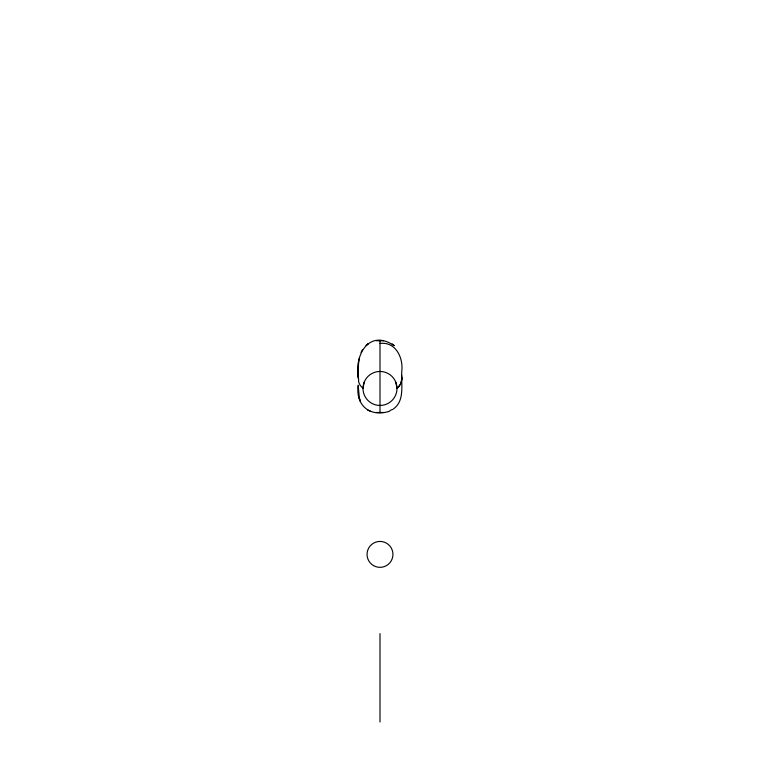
<?xml version="1.0" encoding="UTF-8"?>
<svg xmlns="http://www.w3.org/2000/svg" width="760" height="760" viewBox="0 0 760 760"><rect width="100%" height="100%" fill="white"/><g stroke="black" fill="none" stroke-linecap="round" stroke-linejoin="round"><path stroke-width="1.14" d="M380 343.444C395.684 341.449 403.332 357.722 401.812 371.06C400.824 383.524 405.327 400.653 393.338 408.984M358.15 377.169C354.587 354.407 369.189 328.928 393.908 345.448L392.188 344.071L394.288 345.676M401.489 381.52L401.85 377.777M401.85 378.109L401.831 378.888M364.258 382.052L363.005 388.408L360.269 385.462L358.663 382.099L358.226 372.058M401.822 379.05L400.548 384.094L396.995 388.464A16.995 16.995 0 0 1 371.498 403.18A16.995 16.995 0 0 1 371.498 373.74A16.995 16.995 0 0 1 396.995 388.464L397.527 387.99M358.178 376.171L358.321 375.278M359.433 357.637L358.501 364.078L358.15 378.271M401.432 381.757L401.166 382.651M401.109 382.802L400.644 383.904M362.482 349.657L361.038 352.44M400.548 384.094L399.114 386.289M398.943 386.498L397.736 387.79M367.812 344.071L366.092 345.448L368.163 343.834M390.127 410.409L392.635 409.412M389.719 411.179C370.205 417.63 355.366 405.678 358.188 385.111M376.476 340.765L383.524 340.765M376.476 412.471L383.391 412.49M367.526 409.972L370.557 411.274M395.741 382.052L396.995 388.464M401.66 375.183L401.85 377.492M359.404 398.44L358.216 385.871M380 340.309L380 412.69M380 633.583L380 722M359.974 400.397L359.299 397.822L360.097 400.995L359.974 400.397M373.521 565.601A12.949 12.949 0 0 0 392.948 554.382A12.949 12.949 0 0 0 373.521 543.172A12.949 12.949 0 0 0 373.521 565.601"/></g></svg>
